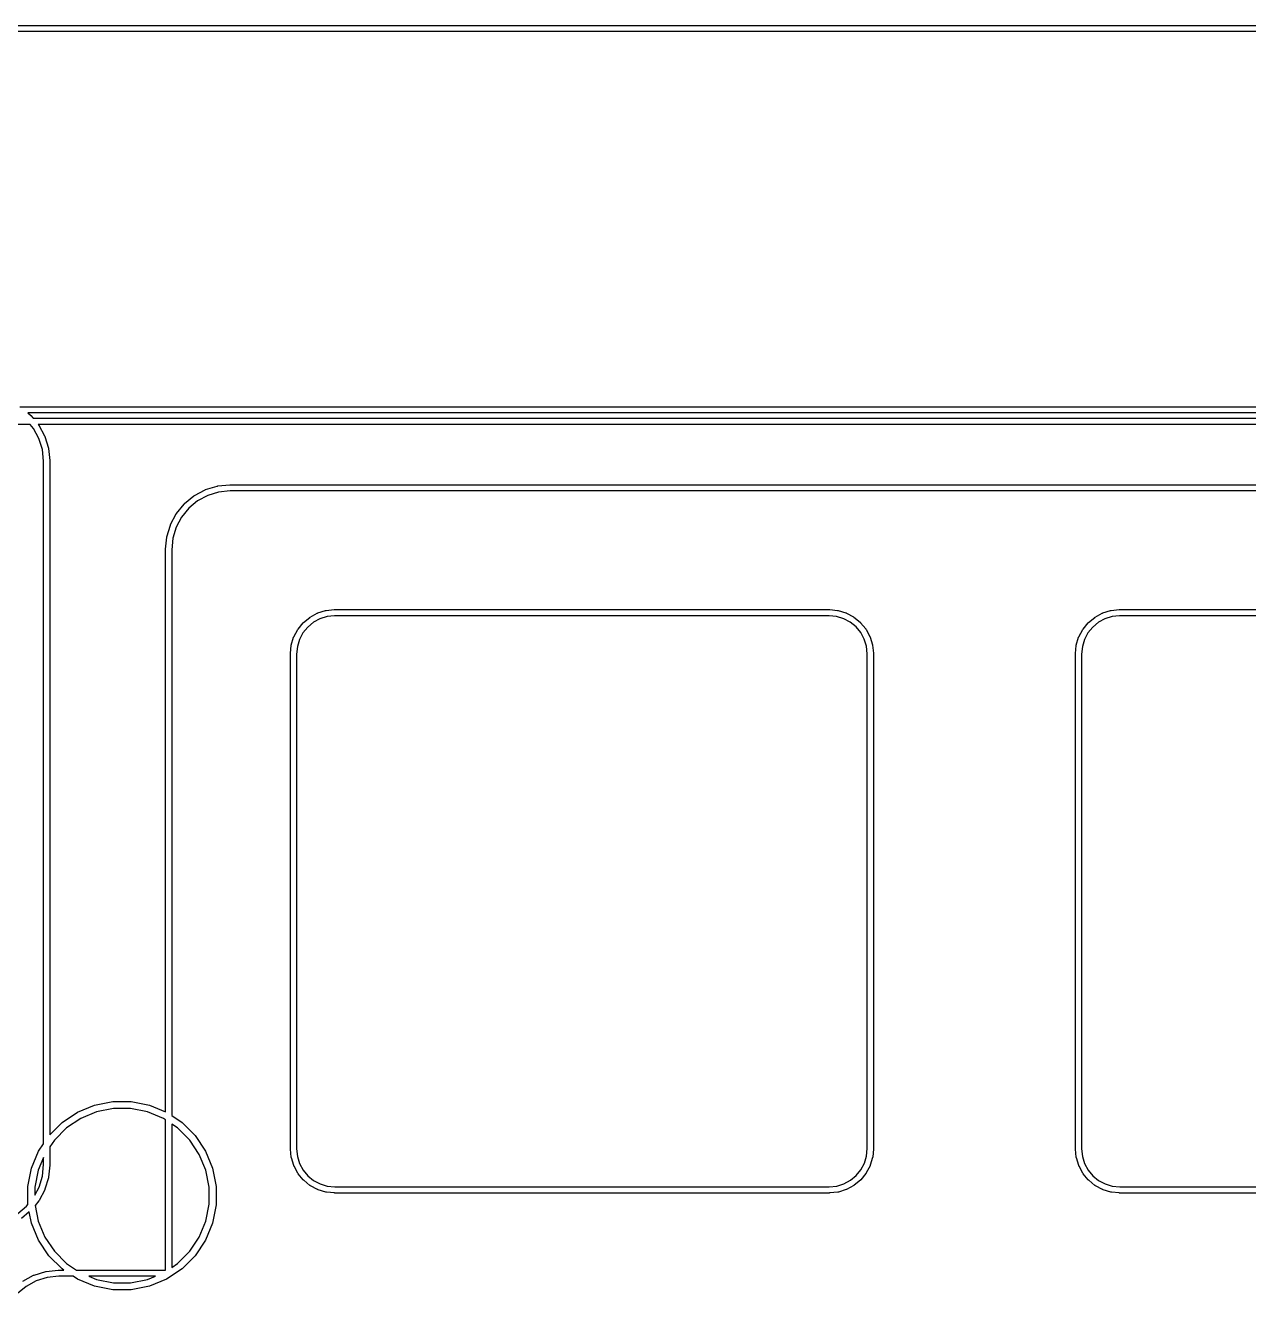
# Model space of a CAD drawing. Extents: x 59 to 2996, y -153 to 1402.
# Drawn here: x 517.78 to 547.46, y 522.49 to 553.25 of the extents above; entities that cross this region are included whole.
import ezdxf

# ---------------------------------------------------------------- set-up
doc = ezdxf.new("R2010")
doc.units = 0
doc.layers.add('BLACK', color=7, linetype='CONTINUOUS')

msp = doc.modelspace()

# ---------------------------------------------------------------- linework, layer by layer
at = {"layer": 'BLACK', "linetype": 'Continuous'}
for p, q in [((486.003, 553.249), (654.05, 553.249)), ((653.979, 553.099), (486.004, 553.099)), ((517.641, 543.999), (559.598, 543.999)), ((517.893, 543.569), (498.634, 543.569)), ((517.834, 543.849), (517.898, 543.797)), ((559.404, 543.849), (517.834, 543.849)), ((517.975, 543.471), (517.893, 543.569)), ((517.898, 543.797), (517.899, 543.796)), ((517.899, 543.796), (517.904, 543.791)), ((517.904, 543.791), (517.908, 543.787)), ((517.908, 543.787), (517.964, 543.719)), ((517.964, 543.719), (559.273, 543.719)), ((559.15, 543.569), (518.088, 543.569)), ((518.088, 543.569), (518.095, 543.561)), ((518.095, 543.561), (518.096, 543.56)), ((518.096, 543.56), (518.099, 543.554)), ((518.099, 543.554), (518.103, 543.549)), ((518.103, 543.549), (518.242, 543.291)), ((518.107, 543.226), (517.975, 543.471)), ((518.242, 543.291), (518.243, 543.29)), ((518.243, 543.29), (518.246, 543.284)), ((518.246, 543.284), (518.248, 543.278)), ((518.248, 543.278), (518.335, 542.998)), ((518.189, 542.961), (518.107, 543.226)), ((518.219, 542.681), (518.189, 542.961)), ((518.335, 542.998), (518.335, 542.997)), ((518.335, 542.997), (518.336, 542.99)), ((518.336, 542.99), (518.338, 542.984)), ((518.338, 542.984), (518.368, 542.693)), ((518.219, 542.674), (518.219, 542.681)), ((518.219, 526.125), (518.219, 542.674)), ((518.219, 542.674), (518.219, 542.674)), ((518.368, 542.693), (518.368, 542.692)), ((518.368, 542.692), (518.368, 542.688)), ((518.368, 542.688), (518.369, 542.685)), ((518.369, 542.685), (518.369, 542.678)), ((518.369, 542.678), (518.369, 542.678)), ((518.369, 542.678), (518.369, 526.339)), ((522.15, 541.989), (522.43, 542.075)), ((522.43, 542.075), (522.431, 542.076)), ((522.431, 542.076), (522.438, 542.077)), ((522.438, 542.077), (522.444, 542.078)), ((522.444, 542.078), (522.735, 542.109)), ((522.735, 542.109), (522.736, 542.109)), ((522.736, 542.109), (522.74, 542.109)), ((522.74, 542.109), (522.743, 542.109)), ((522.743, 542.109), (522.75, 542.109)), ((522.75, 542.109), (522.75, 542.109)), ((522.75, 542.109), (522.753, 542.109)), ((522.753, 542.109), (558.869, 542.109)), ((521.642, 541.649), (521.867, 541.836)), ((521.957, 541.715), (521.743, 541.538)), ((521.867, 541.836), (521.867, 541.836)), ((521.867, 541.836), (521.867, 541.836)), ((521.867, 541.836), (521.868, 541.836)), ((521.868, 541.836), (521.874, 541.84)), ((521.874, 541.84), (521.879, 541.844)), ((521.879, 541.844), (522.137, 541.983)), ((522.202, 541.848), (521.957, 541.715)), ((522.137, 541.983), (522.138, 541.984)), ((522.137, 541.983), (522.137, 541.983)), ((522.137, 541.983), (522.137, 541.983)), ((522.138, 541.984), (522.144, 541.986)), ((522.144, 541.986), (522.15, 541.989)), ((522.467, 541.93), (522.202, 541.848)), ((522.747, 541.959), (522.467, 541.93)), ((522.754, 541.959), (522.747, 541.959)), ((558.94, 541.959), (522.754, 541.959)), ((522.754, 541.959), (522.754, 541.959)), ((521.301, 541.141), (521.438, 541.4)), ((521.438, 541.4), (521.439, 541.401)), ((521.438, 541.4), (521.438, 541.4)), ((521.438, 541.4), (521.438, 541.4)), ((521.439, 541.401), (521.442, 541.406)), ((521.442, 541.406), (521.446, 541.412)), ((521.446, 541.412), (521.631, 541.639)), ((521.743, 541.538), (521.567, 541.323)), ((521.631, 541.639), (521.632, 541.64)), ((521.632, 541.64), (521.637, 541.644)), ((521.637, 541.644), (521.642, 541.649)), ((521.21, 540.847), (521.295, 541.128)), ((521.295, 541.129), (521.298, 541.135)), ((521.295, 541.128), (521.295, 541.129)), ((521.298, 541.135), (521.301, 541.141)), ((521.567, 541.323), (521.437, 541.077)), ((521.179, 540.542), (521.208, 540.833)), ((521.208, 540.834), (521.209, 540.841)), ((521.208, 540.833), (521.208, 540.834)), ((521.208, 540.833), (521.208, 540.833)), ((521.208, 540.833), (521.208, 540.833)), ((521.209, 540.841), (521.21, 540.847)), ((521.356, 540.811), (521.329, 540.531)), ((521.437, 541.077), (521.356, 540.811)), ((521.179, 540.538), (521.179, 540.542)), ((521.179, 540.542), (521.179, 540.542)), ((521.179, 526.898), (521.179, 540.538)), ((521.329, 540.531), (521.329, 526.805)), ((524.689, 538.899), (524.861, 538.992)), ((524.861, 538.993), (524.868, 538.995)), ((524.861, 538.992), (524.861, 538.993)), ((524.861, 538.992), (524.861, 538.992)), ((524.861, 538.992), (524.861, 538.992)), ((524.868, 538.995), (524.874, 538.998)), ((524.874, 538.998), (525.06, 539.056)), ((525.06, 539.056), (525.061, 539.056)), ((525.061, 539.056), (525.068, 539.057)), ((525.068, 539.057), (525.075, 539.059)), ((525.075, 539.059), (525.269, 539.079)), ((525.269, 539.079), (525.27, 539.079)), ((525.27, 539.079), (525.273, 539.079)), ((525.273, 539.079), (525.276, 539.079)), ((525.276, 539.079), (525.28, 539.079)), ((525.28, 539.079), (525.28, 539.079)), ((525.28, 539.079), (525.283, 539.079)), ((525.283, 539.079), (525.283, 539.079)), ((525.283, 539.079), (525.284, 539.079)), ((525.284, 539.079), (537.287, 539.079)), ((537.287, 539.079), (537.298, 539.078)), ((537.298, 539.078), (537.485, 539.06)), ((537.485, 539.06), (537.485, 539.06)), ((537.485, 539.06), (537.485, 539.06)), ((537.485, 539.06), (537.486, 539.06)), ((537.486, 539.06), (537.493, 539.058)), ((537.493, 539.058), (537.5, 539.057)), ((537.5, 539.057), (537.686, 539.001)), ((537.686, 539.001), (537.686, 539.001)), ((537.686, 539.001), (537.686, 539.001)), ((537.686, 539.001), (537.687, 539)), ((537.687, 539), (537.694, 538.998)), ((537.694, 538.998), (537.7, 538.995)), ((537.7, 538.995), (537.872, 538.903)), ((543.739, 538.899), (543.911, 538.992)), ((543.911, 538.993), (543.918, 538.995)), ((543.911, 538.992), (543.911, 538.993)), ((543.911, 538.992), (543.911, 538.992)), ((543.911, 538.992), (543.911, 538.992)), ((543.918, 538.995), (543.924, 538.998)), ((543.924, 538.998), (544.11, 539.056)), ((544.11, 539.056), (544.111, 539.056)), ((544.111, 539.056), (544.118, 539.057)), ((544.118, 539.057), (544.125, 539.059)), ((544.125, 539.059), (544.319, 539.079)), ((544.319, 539.079), (544.32, 539.079)), ((544.32, 539.079), (544.323, 539.079)), ((544.323, 539.079), (544.326, 539.079)), ((544.326, 539.079), (544.33, 539.079)), ((544.33, 539.079), (544.33, 539.079)), ((544.33, 539.079), (544.333, 539.079)), ((544.333, 539.079), (556.337, 539.079)), ((524.393, 538.605), (524.516, 538.756)), ((524.628, 538.656), (524.514, 538.516)), ((524.516, 538.756), (524.517, 538.757)), ((524.517, 538.757), (524.522, 538.762)), ((524.522, 538.762), (524.526, 538.767)), ((524.526, 538.767), (524.677, 538.891)), ((524.767, 538.771), (524.628, 538.656)), ((524.677, 538.891), (524.678, 538.892)), ((524.677, 538.891), (524.677, 538.891)), ((524.677, 538.891), (524.677, 538.891)), ((524.678, 538.892), (524.683, 538.896)), ((524.683, 538.896), (524.689, 538.899)), ((524.925, 538.857), (524.767, 538.771)), ((525.098, 538.91), (524.925, 538.857)), ((525.281, 538.929), (525.098, 538.91)), ((525.284, 538.929), (525.281, 538.929)), ((537.28, 538.929), (525.284, 538.929)), ((537.463, 538.911), (537.28, 538.929)), ((537.636, 538.859), (537.463, 538.911)), ((537.795, 538.775), (537.636, 538.859)), ((537.935, 538.66), (537.795, 538.775)), ((537.872, 538.903), (537.872, 538.903)), ((537.872, 538.903), (537.873, 538.903)), ((537.873, 538.903), (537.879, 538.899)), ((537.879, 538.899), (537.885, 538.895)), ((537.885, 538.895), (538.036, 538.772)), ((538.05, 538.521), (537.935, 538.66)), ((538.036, 538.772), (538.036, 538.772)), ((538.036, 538.772), (538.036, 538.772)), ((538.036, 538.772), (538.037, 538.771)), ((538.037, 538.771), (538.041, 538.767)), ((538.041, 538.767), (538.046, 538.762)), ((538.046, 538.762), (538.171, 538.611)), ((543.443, 538.605), (543.566, 538.756)), ((543.678, 538.656), (543.564, 538.516)), ((543.566, 538.756), (543.567, 538.757)), ((543.566, 538.756), (543.566, 538.756)), ((543.566, 538.756), (543.566, 538.756)), ((543.567, 538.757), (543.572, 538.762)), ((543.572, 538.762), (543.576, 538.767)), ((543.576, 538.767), (543.727, 538.891)), ((543.817, 538.771), (543.678, 538.656)), ((543.727, 538.891), (543.728, 538.892)), ((543.728, 538.892), (543.733, 538.896)), ((543.733, 538.896), (543.739, 538.899)), ((543.975, 538.857), (543.817, 538.771)), ((544.148, 538.91), (543.975, 538.857)), ((544.331, 538.929), (544.148, 538.91)), ((544.334, 538.929), (544.331, 538.929)), ((556.33, 538.929), (544.334, 538.929)), ((544.334, 538.929), (544.334, 538.929)), ((524.231, 538.22), (524.287, 538.407)), ((524.287, 538.407), (524.288, 538.408)), ((524.288, 538.408), (524.29, 538.414)), ((524.29, 538.414), (524.293, 538.421)), ((524.293, 538.421), (524.385, 538.593)), ((524.429, 538.357), (524.377, 538.184)), ((524.385, 538.594), (524.389, 538.599)), ((524.385, 538.593), (524.385, 538.594)), ((524.385, 538.593), (524.385, 538.593)), ((524.385, 538.593), (524.385, 538.593)), ((524.389, 538.599), (524.393, 538.605)), ((524.514, 538.516), (524.429, 538.357)), ((538.136, 538.363), (538.05, 538.521)), ((538.189, 538.19), (538.136, 538.363)), ((538.171, 538.611), (538.171, 538.611)), ((538.171, 538.611), (538.171, 538.611)), ((538.171, 538.611), (538.171, 538.611)), ((538.171, 538.611), (538.175, 538.605)), ((538.175, 538.605), (538.179, 538.599)), ((538.179, 538.599), (538.272, 538.428)), ((538.272, 538.428), (538.272, 538.428)), ((538.272, 538.428), (538.272, 538.428)), ((538.272, 538.428), (538.272, 538.427)), ((538.272, 538.427), (538.275, 538.42)), ((538.275, 538.42), (538.277, 538.414)), ((538.277, 538.414), (538.335, 538.228)), ((543.281, 538.22), (543.337, 538.407)), ((543.337, 538.407), (543.338, 538.408)), ((543.337, 538.407), (543.337, 538.407)), ((543.337, 538.407), (543.337, 538.407)), ((543.338, 538.408), (543.34, 538.414)), ((543.34, 538.414), (543.343, 538.421)), ((543.343, 538.421), (543.435, 538.593)), ((543.479, 538.357), (543.427, 538.184)), ((543.435, 538.594), (543.439, 538.599)), ((543.435, 538.593), (543.435, 538.594)), ((543.435, 538.593), (543.435, 538.593)), ((543.435, 538.593), (543.435, 538.593)), ((543.439, 538.599), (543.443, 538.605)), ((543.564, 538.516), (543.479, 538.357)), ((524.209, 538.008), (524.21, 538.019)), ((524.21, 538.019), (524.228, 538.206)), ((524.21, 538.019), (524.21, 538.019)), ((524.228, 538.207), (524.23, 538.214)), ((524.228, 538.206), (524.228, 538.207)), ((524.228, 538.206), (524.228, 538.206)), ((524.228, 538.206), (524.228, 538.206)), ((524.23, 538.214), (524.231, 538.22)), ((524.377, 538.184), (524.359, 538.001)), ((538.209, 538.007), (538.189, 538.19)), ((538.335, 538.228), (538.335, 538.228)), ((538.335, 538.228), (538.335, 538.228)), ((538.335, 538.228), (538.335, 538.227)), ((538.335, 538.227), (538.337, 538.22)), ((538.337, 538.22), (538.338, 538.213)), ((538.338, 538.213), (538.358, 538.019)), ((538.358, 538.019), (538.358, 538.018)), ((538.358, 538.018), (538.358, 538.015)), ((538.358, 538.015), (538.359, 538.012)), ((538.359, 538.012), (538.359, 538.008)), ((543.259, 538.012), (543.278, 538.206)), ((543.259, 538.008), (543.259, 538.012)), ((543.259, 538.012), (543.259, 538.012)), ((543.278, 538.207), (543.28, 538.214)), ((543.278, 538.206), (543.278, 538.207)), ((543.278, 538.206), (543.278, 538.206)), ((543.278, 538.206), (543.278, 538.206)), ((543.28, 538.214), (543.281, 538.22)), ((543.427, 538.184), (543.409, 538.001)), ((524.209, 526.004), (524.209, 538.008)), ((524.359, 538.001), (524.359, 526.005)), ((538.209, 538.004), (538.209, 538.007)), ((538.209, 526.008), (538.209, 538.004)), ((538.359, 538.008), (538.359, 538.008)), ((538.359, 538.008), (538.359, 538.005)), ((538.359, 538.005), (538.359, 538.005)), ((538.359, 538.005), (538.359, 538.004)), ((538.359, 538.004), (538.359, 526.001)), ((543.259, 526.004), (543.259, 538.008)), ((543.409, 538.001), (543.409, 526.005)), ((519.041, 526.888), (519.457, 527.06)), ((519.457, 527.06), (519.898, 527.148)), ((519.915, 526.978), (519.506, 526.897)), ((519.898, 527.148), (520.348, 527.148)), ((520.331, 526.978), (519.915, 526.978)), ((520.74, 526.897), (520.331, 526.978)), ((520.348, 527.148), (520.789, 527.06)), ((520.789, 527.06), (521.179, 526.898)), ((518.369, 526.339), (518.667, 526.638)), ((518.667, 526.638), (519.041, 526.888)), ((519.121, 526.738), (518.775, 526.506)), ((519.506, 526.897), (519.121, 526.738)), ((521.125, 526.738), (520.74, 526.897)), ((521.179, 526.702), (521.125, 526.738)), ((521.179, 523.059), (521.179, 526.702)), ((521.329, 526.805), (521.579, 526.638)), ((521.579, 526.638), (521.897, 526.32)), ((518.775, 526.506), (518.48, 526.212)), ((521.471, 526.506), (521.329, 526.601)), ((521.329, 526.601), (521.329, 523.126)), ((521.766, 526.212), (521.471, 526.506)), ((518.099, 525.946), (518.219, 526.125)), ((518.48, 526.212), (518.369, 526.045)), ((518.369, 526.045), (518.369, 525.611)), ((521.997, 525.865), (521.766, 526.212)), ((521.897, 526.32), (522.147, 525.946)), ((517.927, 525.53), (518.099, 525.946)), ((518.219, 525.793), (518.089, 525.481)), ((518.219, 525.618), (518.219, 525.793)), ((522.156, 525.481), (521.997, 525.865)), ((522.147, 525.946), (522.319, 525.53)), ((524.209, 526.001), (524.209, 526.004)), ((524.209, 526.004), (524.209, 526.004)), ((524.209, 526.004), (524.209, 526.004)), ((524.209, 525.997), (524.209, 526.001)), ((524.209, 526.001), (524.209, 526.001)), ((524.209, 525.994), (524.209, 525.997)), ((524.209, 525.991), (524.209, 525.994)), ((524.209, 525.99), (524.209, 525.991)), ((524.23, 525.795), (524.209, 525.99)), ((524.231, 525.789), (524.23, 525.795)), ((524.232, 525.782), (524.231, 525.789)), ((524.233, 525.781), (524.232, 525.782)), ((524.29, 525.595), (524.233, 525.781)), ((524.233, 525.781), (524.233, 525.781)), ((524.233, 525.781), (524.233, 525.781)), ((524.359, 526.005), (524.359, 526.005)), ((524.359, 526.005), (524.359, 526.001)), ((524.359, 526.001), (524.378, 525.818)), ((524.378, 525.818), (524.431, 525.646)), ((538.139, 525.652), (538.191, 525.825)), ((538.191, 525.825), (538.209, 526.008)), ((538.336, 525.788), (538.28, 525.602)), ((538.338, 525.795), (538.336, 525.788)), ((538.339, 525.802), (538.338, 525.795)), ((538.358, 525.99), (538.339, 525.803)), ((538.339, 525.803), (538.339, 525.803)), ((538.339, 525.803), (538.339, 525.803)), ((538.339, 525.803), (538.339, 525.802)), ((538.359, 526.001), (538.358, 525.99)), ((538.358, 525.99), (538.358, 525.99)), ((543.259, 526.001), (543.259, 526.004)), ((543.259, 526.004), (543.259, 526.004)), ((543.259, 526.004), (543.259, 526.004)), ((543.259, 525.997), (543.259, 526.001)), ((543.259, 526.001), (543.259, 526.001)), ((543.259, 525.994), (543.259, 525.997)), ((543.259, 525.991), (543.259, 525.994)), ((543.259, 525.99), (543.259, 525.991)), ((543.28, 525.795), (543.259, 525.99)), ((543.281, 525.789), (543.28, 525.795)), ((543.282, 525.782), (543.281, 525.789)), ((543.283, 525.781), (543.282, 525.782)), ((543.34, 525.595), (543.283, 525.781)), ((543.283, 525.781), (543.283, 525.781)), ((543.283, 525.781), (543.283, 525.781)), ((543.409, 526.005), (543.409, 526.001)), ((543.409, 526.001), (543.428, 525.818)), ((543.428, 525.818), (543.481, 525.646)), ((517.839, 525.089), (517.927, 525.53)), ((518.089, 525.481), (518.008, 525.072)), ((518.191, 525.338), (518.219, 525.618)), ((518.368, 525.607), (518.34, 525.316)), ((518.369, 525.611), (518.368, 525.607)), ((522.238, 525.072), (522.156, 525.481)), ((522.319, 525.53), (522.407, 525.089)), ((524.293, 525.588), (524.29, 525.595)), ((524.295, 525.582), (524.293, 525.588)), ((524.296, 525.581), (524.295, 525.582)), ((524.389, 525.409), (524.296, 525.581)), ((524.393, 525.404), (524.389, 525.409)), ((524.396, 525.398), (524.393, 525.404)), ((524.397, 525.397), (524.396, 525.398)), ((524.431, 525.646), (524.517, 525.487)), ((524.517, 525.487), (524.632, 525.348)), ((537.94, 525.353), (538.054, 525.493)), ((538.175, 525.404), (538.051, 525.252)), ((538.054, 525.493), (538.139, 525.652)), ((538.179, 525.409), (538.175, 525.404)), ((538.182, 525.415), (538.179, 525.409)), ((538.183, 525.416), (538.182, 525.415)), ((538.274, 525.588), (538.183, 525.416)), ((538.183, 525.416), (538.183, 525.416)), ((538.183, 525.416), (538.183, 525.416)), ((538.277, 525.594), (538.274, 525.588)), ((538.28, 525.601), (538.277, 525.594)), ((538.28, 525.602), (538.28, 525.602)), ((538.28, 525.602), (538.28, 525.602)), ((538.28, 525.602), (538.28, 525.601)), ((543.343, 525.588), (543.34, 525.595)), ((543.345, 525.582), (543.343, 525.588)), ((543.346, 525.581), (543.345, 525.582)), ((543.439, 525.409), (543.346, 525.581)), ((543.346, 525.581), (543.346, 525.581)), ((543.346, 525.581), (543.346, 525.581)), ((543.443, 525.404), (543.439, 525.409)), ((543.446, 525.398), (543.443, 525.404)), ((543.447, 525.397), (543.446, 525.398)), ((543.481, 525.646), (543.567, 525.487)), ((543.567, 525.487), (543.682, 525.348)), ((518.111, 525.071), (518.191, 525.338)), ((518.337, 525.301), (518.252, 525.021)), ((518.338, 525.308), (518.337, 525.301)), ((518.34, 525.315), (518.338, 525.308)), ((518.34, 525.316), (518.34, 525.316)), ((518.34, 525.316), (518.34, 525.316)), ((518.34, 525.316), (518.34, 525.315)), ((524.521, 525.247), (524.397, 525.397)), ((524.397, 525.397), (524.397, 525.397)), ((524.397, 525.397), (524.397, 525.397)), ((524.526, 525.242), (524.521, 525.247)), ((524.531, 525.237), (524.526, 525.242)), ((524.532, 525.237), (524.531, 525.237)), ((524.683, 525.113), (524.532, 525.237)), ((524.532, 525.237), (524.532, 525.237)), ((524.532, 525.237), (524.532, 525.237)), ((524.632, 525.348), (524.772, 525.234)), ((524.689, 525.11), (524.683, 525.113)), ((524.694, 525.106), (524.689, 525.11)), ((524.695, 525.105), (524.694, 525.106)), ((524.867, 525.014), (524.695, 525.105)), ((524.695, 525.105), (524.695, 525.105)), ((524.695, 525.105), (524.695, 525.105)), ((524.772, 525.234), (524.931, 525.149)), ((524.931, 525.149), (525.104, 525.097)), ((525.104, 525.097), (525.287, 525.079)), ((537.287, 525.079), (537.47, 525.099)), ((537.47, 525.099), (537.642, 525.152)), ((537.642, 525.152), (537.801, 525.238)), ((537.879, 525.109), (537.707, 525.017)), ((537.801, 525.238), (537.94, 525.353)), ((537.884, 525.113), (537.879, 525.109)), ((537.89, 525.117), (537.884, 525.113)), ((537.891, 525.118), (537.89, 525.117)), ((538.041, 525.242), (537.891, 525.118)), ((537.891, 525.118), (537.891, 525.118)), ((537.891, 525.118), (537.891, 525.118)), ((538.046, 525.247), (538.041, 525.242)), ((538.051, 525.252), (538.046, 525.247)), ((538.051, 525.252), (538.051, 525.252)), ((543.571, 525.247), (543.447, 525.397)), ((543.576, 525.242), (543.571, 525.247)), ((543.581, 525.237), (543.576, 525.242)), ((543.582, 525.237), (543.581, 525.237)), ((543.733, 525.113), (543.582, 525.237)), ((543.582, 525.237), (543.582, 525.237)), ((543.582, 525.237), (543.582, 525.237)), ((543.682, 525.348), (543.822, 525.234)), ((543.739, 525.11), (543.733, 525.113)), ((543.744, 525.106), (543.739, 525.11)), ((543.745, 525.105), (543.744, 525.106)), ((543.917, 525.014), (543.745, 525.105)), ((543.745, 525.105), (543.745, 525.105)), ((543.745, 525.105), (543.745, 525.105)), ((543.822, 525.234), (543.981, 525.149)), ((543.981, 525.149), (544.154, 525.097)), ((544.154, 525.097), (544.338, 525.079)), ((517.839, 524.653), (517.839, 525.089)), ((518.008, 525.072), (518.008, 524.878)), ((518.008, 524.878), (518.111, 525.071)), ((518.247, 525.008), (518.109, 524.749)), ((518.249, 525.014), (518.247, 525.008)), ((518.252, 525.02), (518.249, 525.014)), ((518.252, 525.021), (518.252, 525.02)), ((522.238, 524.655), (522.238, 525.072)), ((522.407, 525.089), (522.407, 524.639)), ((524.874, 525.011), (524.867, 525.014)), ((524.88, 525.008), (524.874, 525.011)), ((524.881, 525.008), (524.88, 525.008)), ((525.068, 524.952), (524.881, 525.008)), ((525.075, 524.95), (525.068, 524.952)), ((525.081, 524.949), (525.075, 524.95)), ((525.082, 524.949), (525.081, 524.949)), ((525.276, 524.93), (525.082, 524.949)), ((525.082, 524.949), (525.082, 524.949)), ((525.082, 524.949), (525.082, 524.949)), ((525.28, 524.929), (525.276, 524.93)), ((537.287, 524.929), (525.28, 524.929)), ((525.287, 525.079), (537.283, 525.079)), ((537.283, 525.079), (537.287, 525.079)), ((537.288, 524.929), (537.287, 524.929)), ((537.291, 524.929), (537.288, 524.929)), ((537.294, 524.93), (537.291, 524.929)), ((537.297, 524.93), (537.294, 524.93)), ((537.299, 524.93), (537.297, 524.93)), ((537.493, 524.95), (537.299, 524.93)), ((537.499, 524.952), (537.493, 524.95)), ((537.506, 524.953), (537.499, 524.952)), ((537.507, 524.953), (537.506, 524.953)), ((537.693, 525.011), (537.507, 524.953)), ((537.507, 524.953), (537.507, 524.953)), ((537.7, 525.013), (537.693, 525.011)), ((537.706, 525.016), (537.7, 525.013)), ((537.707, 525.017), (537.706, 525.016)), ((543.924, 525.011), (543.917, 525.014)), ((543.93, 525.008), (543.924, 525.011)), ((543.931, 525.008), (543.93, 525.008)), ((544.118, 524.952), (543.931, 525.008)), ((544.125, 524.95), (544.118, 524.952)), ((544.131, 524.949), (544.125, 524.95)), ((544.132, 524.949), (544.131, 524.949)), ((544.319, 524.93), (544.132, 524.949)), ((544.132, 524.949), (544.132, 524.949)), ((544.132, 524.949), (544.132, 524.949)), ((544.33, 524.929), (544.319, 524.93)), ((544.319, 524.93), (544.319, 524.93)), ((556.334, 524.929), (544.33, 524.929)), ((544.338, 525.079), (556.333, 525.079)), ((517.59, 524.433), (517.805, 524.61)), ((517.805, 524.61), (517.839, 524.653)), ((518.101, 524.737), (518.013, 524.629)), ((518.013, 524.629), (518.089, 524.247)), ((518.105, 524.743), (518.101, 524.737)), ((518.109, 524.748), (518.105, 524.743)), ((518.109, 524.749), (518.109, 524.749)), ((518.109, 524.749), (518.109, 524.749)), ((518.109, 524.749), (518.109, 524.748)), ((522.156, 524.247), (522.238, 524.655)), ((522.407, 524.639), (522.319, 524.197)), ((517.872, 524.472), (517.68, 524.313)), ((517.927, 524.197), (517.872, 524.472)), ((518.099, 523.782), (517.927, 524.197)), ((518.089, 524.247), (518.249, 523.862)), ((521.997, 523.862), (522.156, 524.247)), ((522.319, 524.197), (522.147, 523.782)), ((518.249, 523.862), (518.48, 523.516)), ((521.766, 523.516), (521.997, 523.862)), ((518.349, 523.408), (518.099, 523.782)), ((522.147, 523.782), (521.897, 523.408)), ((518.667, 523.09), (518.349, 523.408)), ((518.48, 523.516), (518.775, 523.221)), ((521.471, 523.221), (521.766, 523.516)), ((521.897, 523.408), (521.579, 523.09)), ((517.984, 522.936), (517.99, 522.939)), ((517.99, 522.939), (518.27, 523.025)), ((518.27, 523.025), (518.271, 523.026)), ((518.27, 523.025), (518.27, 523.025)), ((518.271, 523.026), (518.278, 523.027)), ((518.278, 523.027), (518.284, 523.028)), ((518.284, 523.028), (518.575, 523.059)), ((518.575, 523.059), (518.576, 523.059)), ((518.576, 523.059), (518.58, 523.059)), ((518.58, 523.059), (518.583, 523.059)), ((518.583, 523.059), (518.59, 523.059)), ((518.59, 523.059), (518.59, 523.059)), ((518.59, 523.059), (518.712, 523.059)), ((518.712, 523.059), (518.667, 523.09)), ((518.775, 523.221), (519.017, 523.059)), ((519.017, 523.059), (521.179, 523.059)), ((521.579, 523.09), (521.205, 522.84)), ((521.329, 523.126), (521.471, 523.221)), ((517.797, 522.665), (517.583, 522.488)), ((517.719, 522.794), (517.977, 522.933)), ((518.042, 522.798), (517.797, 522.665)), ((517.977, 522.933), (517.978, 522.934)), ((517.978, 522.934), (517.984, 522.936)), ((518.307, 522.88), (518.042, 522.798)), ((518.587, 522.909), (518.307, 522.88)), ((518.594, 522.909), (518.587, 522.909)), ((518.937, 522.909), (518.594, 522.909)), ((518.594, 522.909), (518.594, 522.909)), ((519.041, 522.84), (518.937, 522.909)), ((519.457, 522.667), (519.041, 522.84)), ((520.931, 522.909), (519.315, 522.909)), ((519.315, 522.909), (519.506, 522.83)), ((519.898, 522.58), (519.457, 522.667)), ((519.506, 522.83), (519.915, 522.749)), ((519.915, 522.749), (520.331, 522.749)), ((520.331, 522.749), (520.74, 522.83)), ((520.789, 522.667), (520.348, 522.58)), ((520.74, 522.83), (520.931, 522.909)), ((521.205, 522.84), (520.789, 522.667)), ((520.348, 522.58), (519.898, 522.58))]:
    msp.add_line(p, q, dxfattribs=at)

doc.saveas('drawing.dxf')
